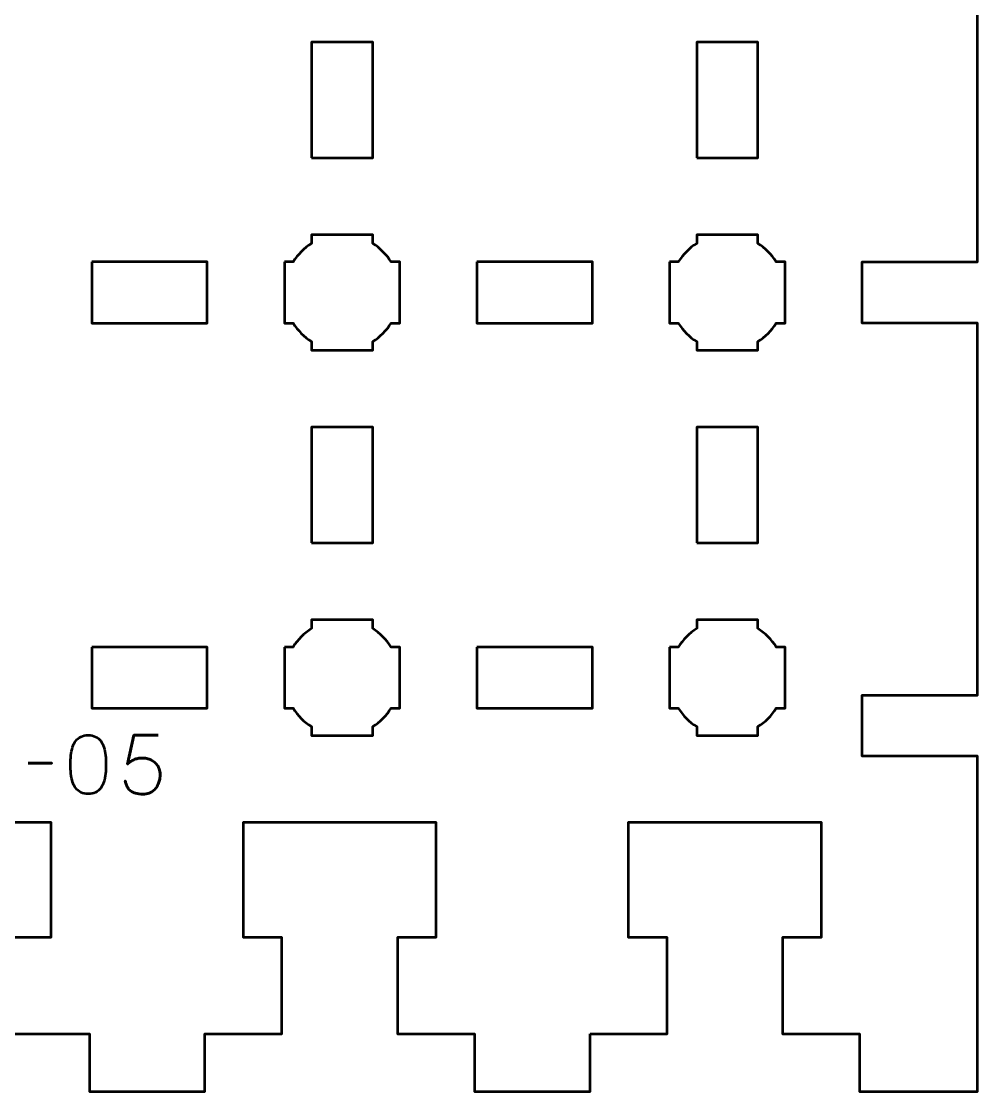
# Model space of a CAD drawing. Header units: centimetres. Extents: x -15.8 to -5.2, y -20.2 to -9.4.
# Drawn here: x -10.17 to -5.2, y -20.25 to -14.69 of the extents above; entities that cross this region are included whole.
import ezdxf

# ---------------------------------------------------------------- set-up
doc = ezdxf.new("R2010")
doc.units = ezdxf.units.CM
doc.header["$MEASUREMENT"] = 0
doc.layers.add('Layer 1', color=7, linetype='Continuous')

msp = doc.modelspace()

# ---------------------------------------------------------------- linework, layer by layer
at = {"layer": 'Layer 1', "lineweight": 53}
for points, knots in [([(-7.21256, -19.95), (-7.21256, -19.95), (-7.21256, -20.25), (-7.21256, -20.25), (-7.21256, -20.25), (-7.21256, -20.25), (-7.81256, -20.25), (-7.81256, -20.25), (-7.81256, -20.25), (-7.81256, -20.25), (-7.81256, -19.95), (-7.81256, -19.95), (-7.81256, -19.95), (-7.81256, -19.95), (-8.21256, -19.95001), (-8.21256, -19.95001), (-8.21256, -19.95001), (-8.21256, -19.95001), (-8.21256, -19.45), (-8.21256, -19.45), (-8.21256, -19.45), (-8.21256, -19.45), (-8.01256, -19.44999), (-8.01256, -19.44999), (-8.01256, -19.44999), (-8.01256, -19.44999), (-8.01256, -18.85), (-8.01256, -18.85), (-8.01256, -18.85), (-8.39589, -18.85), (-8.62923, -18.85), (-9.01256, -18.85), (-9.01256, -18.85), (-9.01256, -18.85), (-9.01256, -19.44999), (-9.01256, -19.44999), (-9.01256, -19.44999), (-9.01256, -19.44999), (-8.81256, -19.45), (-8.81256, -19.45), (-8.81256, -19.45), (-8.81256, -19.45), (-8.81256, -19.95), (-8.81256, -19.95), (-8.81256, -19.95), (-8.81256, -19.95), (-9.21256, -19.95), (-9.21256, -19.95), (-9.21256, -19.95), (-9.21256, -19.95), (-9.21256, -20.25), (-9.21256, -20.25), (-9.21256, -20.25), (-9.21256, -20.25), (-9.81256, -20.25), (-9.81256, -20.25), (-9.81256, -20.25), (-9.81256, -20.25), (-9.81256, -19.95), (-9.81256, -19.95), (-9.81256, -19.95), (-9.81256, -19.95), (-10.21256, -19.95), (-10.21256, -19.95), (-10.21256, -19.95), (-10.21256, -19.95), (-10.21256, -19.45), (-10.21256, -19.45), (-10.21256, -19.45), (-10.21256, -19.45), (-10.01256, -19.44999), (-10.01256, -19.44999), (-10.01256, -19.44999), (-10.01256, -19.44999), (-10.01256, -18.85), (-10.01256, -18.85), (-10.01256, -18.85), (-10.39589, -18.85), (-10.62923, -18.85), (-11.01256, -18.85), (-11.01256, -18.85), (-11.01256, -18.85), (-11.01256, -19.44999), (-11.01256, -19.44999), (-11.01256, -19.44999), (-11.01256, -19.44999), (-10.81256, -19.45), (-10.81256, -19.45), (-10.81256, -19.45), (-10.81256, -19.45), (-10.81256, -19.95001), (-10.81256, -19.95001), (-10.81256, -19.95001), (-10.81256, -19.95001), (-11.21256, -19.95), (-11.21256, -19.95), (-11.21256, -19.95), (-11.21256, -19.95), (-11.21256, -20.25), (-11.21256, -20.25), (-11.21256, -20.25), (-11.21256, -20.25), (-11.81256, -20.25), (-11.81256, -20.25), (-11.81256, -20.25), (-11.81256, -20.25), (-11.81256, -19.95), (-11.81256, -19.95), (-11.81256, -19.95), (-11.81256, -19.95), (-12.21256, -19.95), (-12.21256, -19.95), (-12.21256, -19.95), (-12.21256, -19.95), (-12.21256, -19.45), (-12.21256, -19.45), (-12.21256, -19.45), (-12.21256, -19.45), (-12.01256, -19.44999), (-12.01256, -19.44999), (-12.01256, -19.44999), (-12.01256, -19.44999), (-12.01256, -18.85), (-12.01256, -18.85), (-12.01256, -18.85), (-12.39589, -18.85), (-12.62923, -18.85), (-13.01256, -18.85), (-13.01256, -18.85), (-13.01256, -18.85), (-13.01256, -19.44999), (-13.01256, -19.44999), (-13.01256, -19.44999), (-13.01256, -19.44999), (-12.81256, -19.45), (-12.81256, -19.45), (-12.81256, -19.45), (-12.81256, -19.45), (-12.81256, -19.95001), (-12.81256, -19.95001), (-12.81256, -19.95001), (-12.81256, -19.95001), (-13.21256, -19.95), (-13.21256, -19.95), (-13.21256, -19.95), (-13.21256, -19.95), (-13.21256, -20.25), (-13.21256, -20.25), (-13.21256, -20.25), (-13.21256, -20.25), (-13.81256, -20.25), (-13.81256, -20.25), (-13.81256, -20.25), (-13.81256, -20.25), (-13.81256, -19.95), (-13.81256, -19.95), (-13.81256, -19.95), (-13.81256, -19.95), (-14.21256, -19.95), (-14.21256, -19.95), (-14.21256, -19.95), (-14.21256, -19.95), (-14.21256, -19.45), (-14.21256, -19.45), (-14.21256, -19.45), (-14.21256, -19.45), (-14.01256, -19.44999), (-14.01256, -19.44999), (-14.01256, -19.44999), (-14.01256, -19.44999), (-14.01256, -18.85), (-14.01256, -18.85), (-14.01256, -18.85), (-14.39589, -18.85), (-14.62923, -18.85), (-15.01256, -18.85), (-15.01256, -18.85), (-15.01256, -18.85), (-15.01256, -19.44999), (-15.01256, -19.44999), (-15.01256, -19.44999), (-15.01256, -19.44999), (-14.81256, -19.45), (-14.81256, -19.45), (-14.81256, -19.45), (-14.81256, -19.45), (-14.81256, -19.95001), (-14.81256, -19.95001), (-14.81256, -19.95001), (-14.81256, -19.95001), (-15.21256, -19.95), (-15.21256, -19.95), (-15.21256, -19.95), (-15.21256, -19.95), (-15.21256, -20.25), (-15.21256, -20.25), (-15.21256, -20.25), (-15.21256, -20.25), (-15.78756, -20.25), (-15.78756, -20.25), (-15.78756, -20.25), (-15.78756, -20.25), (-15.7894, -18.50875), (-15.7894, -18.50875), (-15.7894, -18.50875), (-15.7894, -18.50875), (-15.20006, -18.50875), (-15.20006, -18.50875), (-15.20006, -18.50875), (-15.20006, -18.50875), (-15.20006, -18.19125), (-15.20006, -18.19125), (-15.20006, -18.19125), (-15.20006, -18.19125), (-15.78974, -18.19125), (-15.78974, -18.19125), (-15.78974, -18.19125), (-15.78974, -18.19125), (-15.79178, -16.25875), (-15.79178, -16.25875), (-15.79178, -16.25875), (-15.79178, -16.25875), (-15.20006, -16.25875), (-15.20006, -16.25875), (-15.20006, -16.25875), (-15.20006, -16.25875), (-15.20006, -15.94125), (-15.20006, -15.94125), (-15.20006, -15.94125), (-15.20006, -15.94125), (-15.79212, -15.94125), (-15.79212, -15.94125), (-15.79212, -15.94125), (-15.79212, -15.94125), (-15.7939, -14.25875), (-15.7939, -14.25875), (-15.7939, -14.25875), (-15.7939, -14.25875), (-15.20006, -14.25875), (-15.20006, -14.25875), (-15.20006, -14.25875), (-15.20006, -14.25875), (-15.20006, -13.94125), (-15.20006, -13.94125), (-15.20006, -13.94125), (-15.20006, -13.94125), (-15.79423, -13.94125), (-15.79423, -13.94125), (-15.79423, -13.94125), (-15.79423, -13.94125), (-15.79601, -12.25875), (-15.79601, -12.25875), (-15.79601, -12.25875), (-15.79601, -12.25875), (-15.20006, -12.25875), (-15.20006, -12.25875), (-15.20006, -12.25875), (-15.20006, -12.25875), (-15.20006, -11.94125), (-15.20006, -11.94125), (-15.20006, -11.94125), (-15.20006, -11.94125), (-15.79635, -11.94125), (-15.79635, -11.94125), (-15.79635, -11.94125), (-15.79635, -11.94125), (-15.79813, -10.25875), (-15.79813, -10.25875), (-15.79813, -10.25875), (-15.79813, -10.25875), (-15.20006, -10.25875), (-15.20006, -10.25875), (-15.20006, -10.25875), (-15.20006, -10.25875), (-15.20006, -9.94125), (-15.20006, -9.94125), (-15.20006, -9.94125), (-15.20006, -9.94125), (-15.79995, -9.94125), (-15.79995, -9.94125), (-15.79995, -9.94125), (-15.79528, -9.6692), (-15.57322, -9.45), (-15.30006, -9.45), (-15.30006, -9.45), (-15.30006, -9.45), (-5.70006, -9.45), (-5.70006, -9.45), (-5.70006, -9.45), (-5.4269, -9.45), (-5.20484, -9.6692), (-5.20017, -9.94125), (-5.20017, -9.94125), (-5.20017, -9.94125), (-5.80006, -9.94125), (-5.80006, -9.94125), (-5.80006, -9.94125), (-5.80006, -9.94125), (-5.80006, -10.25875), (-5.80006, -10.25875), (-5.80006, -10.25875), (-5.80006, -10.25875), (-5.20006, -10.25875), (-5.20006, -10.25875), (-5.20006, -10.25875), (-5.20006, -10.25875), (-5.20006, -11.94125), (-5.20006, -11.94125), (-5.20006, -11.94125), (-5.20006, -11.94125), (-5.80006, -11.94125), (-5.80006, -11.94125), (-5.80006, -11.94125), (-5.80006, -11.94125), (-5.80006, -12.25875), (-5.80006, -12.25875), (-5.80006, -12.25875), (-5.80006, -12.25875), (-5.20006, -12.25875), (-5.20006, -12.25875), (-5.20006, -12.25875), (-5.20006, -12.25875), (-5.20006, -13.94125), (-5.20006, -13.94125), (-5.20006, -13.94125), (-5.20006, -13.94125), (-5.80006, -13.94125), (-5.80006, -13.94125), (-5.80006, -13.94125), (-5.80006, -13.94125), (-5.80006, -14.25875), (-5.80006, -14.25875), (-5.80006, -14.25875), (-5.80006, -14.25875), (-5.20006, -14.25875), (-5.20006, -14.25875), (-5.20006, -14.25875), (-5.20006, -14.25875), (-5.20006, -15.94125), (-5.20006, -15.94125), (-5.20006, -15.94125), (-5.20006, -15.94125), (-5.80006, -15.94125), (-5.80006, -15.94125), (-5.80006, -15.94125), (-5.80006, -15.94125), (-5.80006, -16.25875), (-5.80006, -16.25875), (-5.80006, -16.25875), (-5.80006, -16.25875), (-5.20006, -16.25875), (-5.20006, -16.25875), (-5.20006, -16.25875), (-5.20006, -16.25875), (-5.20006, -18.19125), (-5.20006, -18.19125), (-5.20006, -18.19125), (-5.20006, -18.19125), (-5.80006, -18.19125), (-5.80006, -18.19125), (-5.80006, -18.19125), (-5.80006, -18.19125), (-5.80006, -18.50875), (-5.80006, -18.50875), (-5.80006, -18.50875), (-5.80006, -18.50875), (-5.20006, -18.50875), (-5.20006, -18.50875), (-5.20006, -18.50875), (-5.20006, -18.50875), (-5.20006, -19.95001), (-5.20006, -19.95001), (-5.20006, -19.95001), (-5.20006, -19.95001), (-5.20006, -19.95), (-5.20006, -19.95), (-5.20006, -19.95), (-5.20006, -19.95), (-5.20006, -20.25), (-5.20006, -20.25), (-5.20006, -20.25), (-5.20006, -20.25), (-5.81256, -20.25), (-5.81256, -20.25), (-5.81256, -20.25), (-5.81256, -20.25), (-5.81256, -19.95), (-5.81256, -19.95), (-5.81256, -19.95), (-5.81256, -19.95), (-6.21256, -19.95001), (-6.21256, -19.95001), (-6.21256, -19.95001), (-6.21256, -19.95001), (-6.21256, -19.45), (-6.21256, -19.45), (-6.21256, -19.45), (-6.21256, -19.45), (-6.01256, -19.44999), (-6.01256, -19.44999), (-6.01256, -19.44999), (-6.01256, -19.44999), (-6.01256, -18.85), (-6.01256, -18.85), (-6.01256, -18.85), (-6.39589, -18.85), (-6.62923, -18.85), (-7.01256, -18.85), (-7.01256, -18.85), (-7.01256, -18.85), (-7.01256, -19.44999), (-7.01256, -19.44999), (-7.01256, -19.44999), (-7.01256, -19.44999), (-6.81256, -19.45), (-6.81256, -19.45), (-6.81256, -19.45), (-6.81256, -19.45), (-6.81256, -19.95), (-6.81256, -19.95), (-6.81256, -19.95), (-6.81256, -19.95), (-7.21256, -19.95), (-7.21256, -19.95)], [0, 0, 0, 0, 0.009434, 0.009434, 0.009434, 0.009434, 0.0188679, 0.0188679, 0.0188679, 0.0188679, 0.0283019, 0.0283019, 0.0283019, 0.0283019, 0.0377358, 0.0377358, 0.0377358, 0.0377358, 0.0471698, 0.0471698, 0.0471698, 0.0471698, 0.0566038, 0.0566038, 0.0566038, 0.0566038, 0.0660377, 0.0660377, 0.0660377, 0.0660377, 0.0754717, 0.0754717, 0.0754717, 0.0754717, 0.0849057, 0.0849057, 0.0849057, 0.0849057, 0.0943396, 0.0943396, 0.0943396, 0.0943396, 0.1037736, 0.1037736, 0.1037736, 0.1037736, 0.1132075, 0.1132075, 0.1132075, 0.1132075, 0.1226415, 0.1226415, 0.1226415, 0.1226415, 0.1320755, 0.1320755, 0.1320755, 0.1320755, 0.1415094, 0.1415094, 0.1415094, 0.1415094, 0.1509434, 0.1509434, 0.1509434, 0.1509434, 0.1603774, 0.1603774, 0.1603774, 0.1603774, 0.1698113, 0.1698113, 0.1698113, 0.1698113, 0.1792453, 0.1792453, 0.1792453, 0.1792453, 0.1886792, 0.1886792, 0.1886792, 0.1886792, 0.1981132, 0.1981132, 0.1981132, 0.1981132, 0.2075472, 0.2075472, 0.2075472, 0.2075472, 0.2169811, 0.2169811, 0.2169811, 0.2169811, 0.2264151, 0.2264151, 0.2264151, 0.2264151, 0.2358491, 0.2358491, 0.2358491, 0.2358491, 0.245283, 0.245283, 0.245283, 0.245283, 0.254717, 0.254717, 0.254717, 0.254717, 0.2641509, 0.2641509, 0.2641509, 0.2641509, 0.2735849, 0.2735849, 0.2735849, 0.2735849, 0.2830189, 0.2830189, 0.2830189, 0.2830189, 0.2924528, 0.2924528, 0.2924528, 0.2924528, 0.3018868, 0.3018868, 0.3018868, 0.3018868, 0.3113208, 0.3113208, 0.3113208, 0.3113208, 0.3207547, 0.3207547, 0.3207547, 0.3207547, 0.3301887, 0.3301887, 0.3301887, 0.3301887, 0.3396226, 0.3396226, 0.3396226, 0.3396226, 0.3490566, 0.3490566, 0.3490566, 0.3490566, 0.3584906, 0.3584906, 0.3584906, 0.3584906, 0.3679245, 0.3679245, 0.3679245, 0.3679245, 0.3773585, 0.3773585, 0.3773585, 0.3773585, 0.3867925, 0.3867925, 0.3867925, 0.3867925, 0.3962264, 0.3962264, 0.3962264, 0.3962264, 0.4056604, 0.4056604, 0.4056604, 0.4056604, 0.4150943, 0.4150943, 0.4150943, 0.4150943, 0.4245283, 0.4245283, 0.4245283, 0.4245283, 0.4339623, 0.4339623, 0.4339623, 0.4339623, 0.4433962, 0.4433962, 0.4433962, 0.4433962, 0.4528302, 0.4528302, 0.4528302, 0.4528302, 0.4622642, 0.4622642, 0.4622642, 0.4622642, 0.4716981, 0.4716981, 0.4716981, 0.4716981, 0.4811321, 0.4811321, 0.4811321, 0.4811321, 0.490566, 0.490566, 0.490566, 0.490566, 0.5, 0.5, 0.5, 0.5, 0.509434, 0.509434, 0.509434, 0.509434, 0.5188679, 0.5188679, 0.5188679, 0.5188679, 0.5283019, 0.5283019, 0.5283019, 0.5283019, 0.5377358, 0.5377358, 0.5377358, 0.5377358, 0.5471698, 0.5471698, 0.5471698, 0.5471698, 0.5566038, 0.5566038, 0.5566038, 0.5566038, 0.5660377, 0.5660377, 0.5660377, 0.5660377, 0.5754717, 0.5754717, 0.5754717, 0.5754717, 0.5849057, 0.5849057, 0.5849057, 0.5849057, 0.5943396, 0.5943396, 0.5943396, 0.5943396, 0.6037736, 0.6037736, 0.6037736, 0.6037736, 0.6132075, 0.6132075, 0.6132075, 0.6132075, 0.6226415, 0.6226415, 0.6226415, 0.6226415, 0.6320755, 0.6320755, 0.6320755, 0.6320755, 0.6415094, 0.6415094, 0.6415094, 0.6415094, 0.6509434, 0.6509434, 0.6509434, 0.6509434, 0.6603774, 0.6603774, 0.6603774, 0.6603774, 0.6698113, 0.6698113, 0.6698113, 0.6698113, 0.6792453, 0.6792453, 0.6792453, 0.6792453, 0.6886792, 0.6886792, 0.6886792, 0.6886792, 0.6981132, 0.6981132, 0.6981132, 0.6981132, 0.7075472, 0.7075472, 0.7075472, 0.7075472, 0.7169811, 0.7169811, 0.7169811, 0.7169811, 0.7264151, 0.7264151, 0.7264151, 0.7264151, 0.7358491, 0.7358491, 0.7358491, 0.7358491, 0.745283, 0.745283, 0.745283, 0.745283, 0.754717, 0.754717, 0.754717, 0.754717, 0.7641509, 0.7641509, 0.7641509, 0.7641509, 0.7735849, 0.7735849, 0.7735849, 0.7735849, 0.7830189, 0.7830189, 0.7830189, 0.7830189, 0.7924528, 0.7924528, 0.7924528, 0.7924528, 0.8018868, 0.8018868, 0.8018868, 0.8018868, 0.8113208, 0.8113208, 0.8113208, 0.8113208, 0.8207547, 0.8207547, 0.8207547, 0.8207547, 0.8301887, 0.8301887, 0.8301887, 0.8301887, 0.8396226, 0.8396226, 0.8396226, 0.8396226, 0.8490566, 0.8490566, 0.8490566, 0.8490566, 0.8584906, 0.8584906, 0.8584906, 0.8584906, 0.8679245, 0.8679245, 0.8679245, 0.8679245, 0.8773585, 0.8773585, 0.8773585, 0.8773585, 0.8867925, 0.8867925, 0.8867925, 0.8867925, 0.8962264, 0.8962264, 0.8962264, 0.8962264, 0.9056604, 0.9056604, 0.9056604, 0.9056604, 0.9150943, 0.9150943, 0.9150943, 0.9150943, 0.9245283, 0.9245283, 0.9245283, 0.9245283, 0.9339623, 0.9339623, 0.9339623, 0.9339623, 0.9433962, 0.9433962, 0.9433962, 0.9433962, 0.9528302, 0.9528302, 0.9528302, 0.9528302, 0.9622642, 0.9622642, 0.9622642, 0.9622642, 0.9716981, 0.9716981, 0.9716981, 0.9716981, 0.9811321, 0.9811321, 0.9811321, 0.9811321, 0.990566, 0.990566, 0.990566, 0.990566, 1, 1, 1, 1]), ([(-8.65881, -15.4), (-8.65881, -15.4), (-8.65881, -14.8), (-8.65881, -14.8), (-8.65881, -14.8), (-8.65881, -14.8), (-8.34131, -14.8), (-8.34131, -14.8), (-8.34131, -14.8), (-8.34131, -14.8), (-8.34131, -15.4), (-8.34131, -15.4), (-8.34131, -15.4), (-8.34131, -15.4), (-8.65881, -15.4), (-8.65881, -15.4)], [0, 0, 0, 0, 0.25, 0.25, 0.25, 0.25, 0.5, 0.5, 0.5, 0.5, 0.75, 0.75, 0.75, 0.75, 1, 1, 1, 1]), ([(-6.65881, -15.4), (-6.65881, -15.4), (-6.65881, -14.8), (-6.65881, -14.8), (-6.65881, -14.8), (-6.65881, -14.8), (-6.34131, -14.8), (-6.34131, -14.8), (-6.34131, -14.8), (-6.34131, -14.8), (-6.34131, -15.4), (-6.34131, -15.4), (-6.34131, -15.4), (-6.34131, -15.4), (-6.65881, -15.4), (-6.65881, -15.4)], [0, 0, 0, 0, 0.25, 0.25, 0.25, 0.25, 0.5, 0.5, 0.5, 0.5, 0.75, 0.75, 0.75, 0.75, 1, 1, 1, 1]), ([(-8.80006, -15.94125), (-8.80006, -15.94125), (-8.75462, -15.94125), (-8.75462, -15.94125), (-8.75462, -15.94125), (-8.73039, -15.90249), (-8.69756, -15.86967), (-8.65881, -15.84544), (-8.65881, -15.84544), (-8.65881, -15.84544), (-8.65881, -15.8), (-8.65881, -15.8), (-8.65881, -15.8), (-8.65881, -15.8), (-8.50006, -15.8), (-8.50006, -15.8), (-8.50006, -15.8), (-8.50006, -15.8), (-8.34131, -15.8), (-8.34131, -15.8), (-8.34131, -15.8), (-8.34131, -15.8), (-8.34131, -15.84544), (-8.34131, -15.84544), (-8.34131, -15.84544), (-8.30256, -15.86967), (-8.26973, -15.90249), (-8.2455, -15.94125), (-8.2455, -15.94125), (-8.2455, -15.94125), (-8.20006, -15.94125), (-8.20006, -15.94125), (-8.20006, -15.94125), (-8.20006, -15.94125), (-8.20006, -16.1), (-8.20006, -16.1), (-8.20006, -16.1), (-8.20006, -16.1), (-8.20006, -16.25875), (-8.20006, -16.25875), (-8.20006, -16.25875), (-8.20006, -16.25875), (-8.2455, -16.25875), (-8.2455, -16.25875), (-8.2455, -16.25875), (-8.26973, -16.29751), (-8.30256, -16.33033), (-8.34131, -16.35456), (-8.34131, -16.35456), (-8.34131, -16.35456), (-8.34131, -16.4), (-8.34131, -16.4), (-8.34131, -16.4), (-8.34131, -16.4), (-8.50006, -16.4), (-8.50006, -16.4), (-8.50006, -16.4), (-8.50006, -16.4), (-8.65881, -16.4), (-8.65881, -16.4), (-8.65881, -16.4), (-8.65881, -16.4), (-8.65881, -16.35456), (-8.65881, -16.35456), (-8.65881, -16.35456), (-8.69756, -16.33033), (-8.73039, -16.29751), (-8.75462, -16.25875), (-8.75462, -16.25875), (-8.75462, -16.25875), (-8.80006, -16.25875), (-8.80006, -16.25875), (-8.80006, -16.25875), (-8.80006, -16.25875), (-8.80006, -16.1), (-8.80006, -16.1), (-8.80006, -16.1), (-8.80006, -16.1), (-8.80006, -15.94125), (-8.80006, -15.94125)], [0, 0, 0, 0, 0.05, 0.05, 0.05, 0.05, 0.1, 0.1, 0.1, 0.1, 0.15, 0.15, 0.15, 0.15, 0.2, 0.2, 0.2, 0.2, 0.25, 0.25, 0.25, 0.25, 0.3, 0.3, 0.3, 0.3, 0.35, 0.35, 0.35, 0.35, 0.4, 0.4, 0.4, 0.4, 0.45, 0.45, 0.45, 0.45, 0.5, 0.5, 0.5, 0.5, 0.55, 0.55, 0.55, 0.55, 0.6, 0.6, 0.6, 0.6, 0.65, 0.65, 0.65, 0.65, 0.7, 0.7, 0.7, 0.7, 0.75, 0.75, 0.75, 0.75, 0.8, 0.8, 0.8, 0.8, 0.85, 0.85, 0.85, 0.85, 0.9, 0.9, 0.9, 0.9, 0.95, 0.95, 0.95, 0.95, 1, 1, 1, 1]), ([(-6.80006, -15.94125), (-6.80006, -15.94125), (-6.75462, -15.94125), (-6.75462, -15.94125), (-6.75462, -15.94125), (-6.73039, -15.90249), (-6.69756, -15.86967), (-6.65881, -15.84544), (-6.65881, -15.84544), (-6.65881, -15.84544), (-6.65881, -15.8), (-6.65881, -15.8), (-6.65881, -15.8), (-6.65881, -15.8), (-6.50006, -15.8), (-6.50006, -15.8), (-6.50006, -15.8), (-6.50006, -15.8), (-6.34131, -15.8), (-6.34131, -15.8), (-6.34131, -15.8), (-6.34131, -15.8), (-6.34131, -15.84544), (-6.34131, -15.84544), (-6.34131, -15.84544), (-6.30256, -15.86967), (-6.26973, -15.90249), (-6.2455, -15.94125), (-6.2455, -15.94125), (-6.2455, -15.94125), (-6.20006, -15.94125), (-6.20006, -15.94125), (-6.20006, -15.94125), (-6.20006, -15.94125), (-6.20006, -16.1), (-6.20006, -16.1), (-6.20006, -16.1), (-6.20006, -16.1), (-6.20006, -16.25875), (-6.20006, -16.25875), (-6.20006, -16.25875), (-6.20006, -16.25875), (-6.2455, -16.25875), (-6.2455, -16.25875), (-6.2455, -16.25875), (-6.26973, -16.29751), (-6.30256, -16.33033), (-6.34131, -16.35456), (-6.34131, -16.35456), (-6.34131, -16.35456), (-6.34131, -16.4), (-6.34131, -16.4), (-6.34131, -16.4), (-6.34131, -16.4), (-6.50006, -16.4), (-6.50006, -16.4), (-6.50006, -16.4), (-6.50006, -16.4), (-6.65881, -16.4), (-6.65881, -16.4), (-6.65881, -16.4), (-6.65881, -16.4), (-6.65881, -16.35456), (-6.65881, -16.35456), (-6.65881, -16.35456), (-6.69756, -16.33033), (-6.73039, -16.29751), (-6.75462, -16.25875), (-6.75462, -16.25875), (-6.75462, -16.25875), (-6.80006, -16.25875), (-6.80006, -16.25875), (-6.80006, -16.25875), (-6.80006, -16.25875), (-6.80006, -16.1), (-6.80006, -16.1), (-6.80006, -16.1), (-6.80006, -16.1), (-6.80006, -15.94125), (-6.80006, -15.94125)], [0, 0, 0, 0, 0.05, 0.05, 0.05, 0.05, 0.1, 0.1, 0.1, 0.1, 0.15, 0.15, 0.15, 0.15, 0.2, 0.2, 0.2, 0.2, 0.25, 0.25, 0.25, 0.25, 0.3, 0.3, 0.3, 0.3, 0.35, 0.35, 0.35, 0.35, 0.4, 0.4, 0.4, 0.4, 0.45, 0.45, 0.45, 0.45, 0.5, 0.5, 0.5, 0.5, 0.55, 0.55, 0.55, 0.55, 0.6, 0.6, 0.6, 0.6, 0.65, 0.65, 0.65, 0.65, 0.7, 0.7, 0.7, 0.7, 0.75, 0.75, 0.75, 0.75, 0.8, 0.8, 0.8, 0.8, 0.85, 0.85, 0.85, 0.85, 0.9, 0.9, 0.9, 0.9, 0.95, 0.95, 0.95, 0.95, 1, 1, 1, 1]), ([(-9.80006, -15.94125), (-9.80006, -15.94125), (-9.20006, -15.94125), (-9.20006, -15.94125), (-9.20006, -15.94125), (-9.20006, -15.94125), (-9.20006, -16.25875), (-9.20006, -16.25875), (-9.20006, -16.25875), (-9.20006, -16.25875), (-9.80006, -16.25875), (-9.80006, -16.25875), (-9.80006, -16.25875), (-9.80006, -16.25875), (-9.80006, -15.94125), (-9.80006, -15.94125)], [0, 0, 0, 0, 0.25, 0.25, 0.25, 0.25, 0.5, 0.5, 0.5, 0.5, 0.75, 0.75, 0.75, 0.75, 1, 1, 1, 1]), ([(-7.80006, -15.94125), (-7.80006, -15.94125), (-7.20006, -15.94125), (-7.20006, -15.94125), (-7.20006, -15.94125), (-7.20006, -15.94125), (-7.20006, -16.25875), (-7.20006, -16.25875), (-7.20006, -16.25875), (-7.20006, -16.25875), (-7.80006, -16.25875), (-7.80006, -16.25875), (-7.80006, -16.25875), (-7.80006, -16.25875), (-7.80006, -15.94125), (-7.80006, -15.94125)], [0, 0, 0, 0, 0.25, 0.25, 0.25, 0.25, 0.5, 0.5, 0.5, 0.5, 0.75, 0.75, 0.75, 0.75, 1, 1, 1, 1]), ([(-8.65881, -17.4), (-8.65881, -17.4), (-8.65881, -16.8), (-8.65881, -16.8), (-8.65881, -16.8), (-8.65881, -16.8), (-8.34131, -16.8), (-8.34131, -16.8), (-8.34131, -16.8), (-8.34131, -16.8), (-8.34131, -17.4), (-8.34131, -17.4), (-8.34131, -17.4), (-8.34131, -17.4), (-8.65881, -17.4), (-8.65881, -17.4)], [0, 0, 0, 0, 0.25, 0.25, 0.25, 0.25, 0.5, 0.5, 0.5, 0.5, 0.75, 0.75, 0.75, 0.75, 1, 1, 1, 1]), ([(-6.65881, -17.4), (-6.65881, -17.4), (-6.65881, -16.8), (-6.65881, -16.8), (-6.65881, -16.8), (-6.65881, -16.8), (-6.34131, -16.8), (-6.34131, -16.8), (-6.34131, -16.8), (-6.34131, -16.8), (-6.34131, -17.4), (-6.34131, -17.4), (-6.34131, -17.4), (-6.34131, -17.4), (-6.65881, -17.4), (-6.65881, -17.4)], [0, 0, 0, 0, 0.25, 0.25, 0.25, 0.25, 0.5, 0.5, 0.5, 0.5, 0.75, 0.75, 0.75, 0.75, 1, 1, 1, 1]), ([(-8.80006, -17.94125), (-8.80006, -17.94125), (-8.75462, -17.94125), (-8.75462, -17.94125), (-8.75462, -17.94125), (-8.73039, -17.90249), (-8.69756, -17.86967), (-8.65881, -17.84544), (-8.65881, -17.84544), (-8.65881, -17.84544), (-8.65881, -17.8), (-8.65881, -17.8), (-8.65881, -17.8), (-8.65881, -17.8), (-8.50006, -17.8), (-8.50006, -17.8), (-8.50006, -17.8), (-8.50006, -17.8), (-8.34131, -17.8), (-8.34131, -17.8), (-8.34131, -17.8), (-8.34131, -17.8), (-8.34131, -17.84544), (-8.34131, -17.84544), (-8.34131, -17.84544), (-8.30256, -17.86967), (-8.26973, -17.90249), (-8.2455, -17.94125), (-8.2455, -17.94125), (-8.2455, -17.94125), (-8.20006, -17.94125), (-8.20006, -17.94125), (-8.20006, -17.94125), (-8.20006, -17.94125), (-8.20006, -18.1), (-8.20006, -18.1), (-8.20006, -18.1), (-8.20006, -18.1), (-8.20006, -18.25875), (-8.20006, -18.25875), (-8.20006, -18.25875), (-8.20006, -18.25875), (-8.2455, -18.25875), (-8.2455, -18.25875), (-8.2455, -18.25875), (-8.26973, -18.29751), (-8.30256, -18.33033), (-8.34131, -18.35456), (-8.34131, -18.35456), (-8.34131, -18.35456), (-8.34131, -18.4), (-8.34131, -18.4), (-8.34131, -18.4), (-8.34131, -18.4), (-8.50006, -18.4), (-8.50006, -18.4), (-8.50006, -18.4), (-8.50006, -18.4), (-8.65881, -18.4), (-8.65881, -18.4), (-8.65881, -18.4), (-8.65881, -18.4), (-8.65881, -18.35456), (-8.65881, -18.35456), (-8.65881, -18.35456), (-8.69756, -18.33033), (-8.73039, -18.29751), (-8.75462, -18.25875), (-8.75462, -18.25875), (-8.75462, -18.25875), (-8.80006, -18.25875), (-8.80006, -18.25875), (-8.80006, -18.25875), (-8.80006, -18.25875), (-8.80006, -18.1), (-8.80006, -18.1), (-8.80006, -18.1), (-8.80006, -18.1), (-8.80006, -17.94125), (-8.80006, -17.94125)], [0, 0, 0, 0, 0.05, 0.05, 0.05, 0.05, 0.1, 0.1, 0.1, 0.1, 0.15, 0.15, 0.15, 0.15, 0.2, 0.2, 0.2, 0.2, 0.25, 0.25, 0.25, 0.25, 0.3, 0.3, 0.3, 0.3, 0.35, 0.35, 0.35, 0.35, 0.4, 0.4, 0.4, 0.4, 0.45, 0.45, 0.45, 0.45, 0.5, 0.5, 0.5, 0.5, 0.55, 0.55, 0.55, 0.55, 0.6, 0.6, 0.6, 0.6, 0.65, 0.65, 0.65, 0.65, 0.7, 0.7, 0.7, 0.7, 0.75, 0.75, 0.75, 0.75, 0.8, 0.8, 0.8, 0.8, 0.85, 0.85, 0.85, 0.85, 0.9, 0.9, 0.9, 0.9, 0.95, 0.95, 0.95, 0.95, 1, 1, 1, 1]), ([(-6.80006, -17.94125), (-6.80006, -17.94125), (-6.75462, -17.94125), (-6.75462, -17.94125), (-6.75462, -17.94125), (-6.73039, -17.90249), (-6.69756, -17.86967), (-6.65881, -17.84544), (-6.65881, -17.84544), (-6.65881, -17.84544), (-6.65881, -17.8), (-6.65881, -17.8), (-6.65881, -17.8), (-6.65881, -17.8), (-6.50006, -17.8), (-6.50006, -17.8), (-6.50006, -17.8), (-6.50006, -17.8), (-6.34131, -17.8), (-6.34131, -17.8), (-6.34131, -17.8), (-6.34131, -17.8), (-6.34131, -17.84544), (-6.34131, -17.84544), (-6.34131, -17.84544), (-6.30256, -17.86967), (-6.26973, -17.90249), (-6.2455, -17.94125), (-6.2455, -17.94125), (-6.2455, -17.94125), (-6.20006, -17.94125), (-6.20006, -17.94125), (-6.20006, -17.94125), (-6.20006, -17.94125), (-6.20006, -18.1), (-6.20006, -18.1), (-6.20006, -18.1), (-6.20006, -18.1), (-6.20006, -18.25875), (-6.20006, -18.25875), (-6.20006, -18.25875), (-6.20006, -18.25875), (-6.2455, -18.25875), (-6.2455, -18.25875), (-6.2455, -18.25875), (-6.26973, -18.29751), (-6.30256, -18.33033), (-6.34131, -18.35456), (-6.34131, -18.35456), (-6.34131, -18.35456), (-6.34131, -18.4), (-6.34131, -18.4), (-6.34131, -18.4), (-6.34131, -18.4), (-6.50006, -18.4), (-6.50006, -18.4), (-6.50006, -18.4), (-6.50006, -18.4), (-6.65881, -18.4), (-6.65881, -18.4), (-6.65881, -18.4), (-6.65881, -18.4), (-6.65881, -18.35456), (-6.65881, -18.35456), (-6.65881, -18.35456), (-6.69756, -18.33033), (-6.73039, -18.29751), (-6.75462, -18.25875), (-6.75462, -18.25875), (-6.75462, -18.25875), (-6.80006, -18.25875), (-6.80006, -18.25875), (-6.80006, -18.25875), (-6.80006, -18.25875), (-6.80006, -18.1), (-6.80006, -18.1), (-6.80006, -18.1), (-6.80006, -18.1), (-6.80006, -17.94125), (-6.80006, -17.94125)], [0, 0, 0, 0, 0.05, 0.05, 0.05, 0.05, 0.1, 0.1, 0.1, 0.1, 0.15, 0.15, 0.15, 0.15, 0.2, 0.2, 0.2, 0.2, 0.25, 0.25, 0.25, 0.25, 0.3, 0.3, 0.3, 0.3, 0.35, 0.35, 0.35, 0.35, 0.4, 0.4, 0.4, 0.4, 0.45, 0.45, 0.45, 0.45, 0.5, 0.5, 0.5, 0.5, 0.55, 0.55, 0.55, 0.55, 0.6, 0.6, 0.6, 0.6, 0.65, 0.65, 0.65, 0.65, 0.7, 0.7, 0.7, 0.7, 0.75, 0.75, 0.75, 0.75, 0.8, 0.8, 0.8, 0.8, 0.85, 0.85, 0.85, 0.85, 0.9, 0.9, 0.9, 0.9, 0.95, 0.95, 0.95, 0.95, 1, 1, 1, 1]), ([(-9.80006, -17.94125), (-9.80006, -17.94125), (-9.20006, -17.94125), (-9.20006, -17.94125), (-9.20006, -17.94125), (-9.20006, -17.94125), (-9.20006, -18.25875), (-9.20006, -18.25875), (-9.20006, -18.25875), (-9.20006, -18.25875), (-9.80006, -18.25875), (-9.80006, -18.25875), (-9.80006, -18.25875), (-9.80006, -18.25875), (-9.80006, -17.94125), (-9.80006, -17.94125)], [0, 0, 0, 0, 0.25, 0.25, 0.25, 0.25, 0.5, 0.5, 0.5, 0.5, 0.75, 0.75, 0.75, 0.75, 1, 1, 1, 1]), ([(-7.80006, -17.94125), (-7.80006, -17.94125), (-7.20006, -17.94125), (-7.20006, -17.94125), (-7.20006, -17.94125), (-7.20006, -17.94125), (-7.20006, -18.25875), (-7.20006, -18.25875), (-7.20006, -18.25875), (-7.20006, -18.25875), (-7.80006, -18.25875), (-7.80006, -18.25875), (-7.80006, -18.25875), (-7.80006, -18.25875), (-7.80006, -17.94125), (-7.80006, -17.94125)], [0, 0, 0, 0, 0.25, 0.25, 0.25, 0.25, 0.5, 0.5, 0.5, 0.5, 0.75, 0.75, 0.75, 0.75, 1, 1, 1, 1])]:
    msp.add_open_spline(points, degree=3, knots=knots, dxfattribs=at)
at = {"layer": 'Layer 1', "color": 5, "lineweight": 53}
for points, knots in [([(-9.8185, -18.70388), (-9.80369, -18.70381), (-9.79092, -18.7012), (-9.78026, -18.69612), (-9.78026, -18.69612), (-9.76968, -18.69104), (-9.76086, -18.68377), (-9.75381, -18.67453), (-9.75381, -18.67453), (-9.74682, -18.66522), (-9.74132, -18.65421), (-9.73723, -18.64151), (-9.73723, -18.64151), (-9.7332, -18.62881), (-9.73031, -18.61491), (-9.72869, -18.59967), (-9.72869, -18.59967), (-9.72699, -18.58443), (-9.72615, -18.56841), (-9.72622, -18.55148), (-9.72622, -18.55148), (-9.72615, -18.53462), (-9.72699, -18.5186), (-9.72869, -18.50343), (-9.72869, -18.50343), (-9.73031, -18.48826), (-9.7332, -18.47429), (-9.73723, -18.46159), (-9.73723, -18.46159), (-9.74132, -18.44896), (-9.74682, -18.43796), (-9.75381, -18.42857), (-9.75381, -18.42857), (-9.76086, -18.41926), (-9.76968, -18.41199), (-9.78026, -18.40691), (-9.78026, -18.40691), (-9.79092, -18.40176), (-9.80369, -18.39915), (-9.8185, -18.39908), (-9.8185, -18.39908), (-9.83332, -18.39915), (-9.84609, -18.40176), (-9.85675, -18.40691), (-9.85675, -18.40691), (-9.86733, -18.41199), (-9.87615, -18.41926), (-9.8832, -18.42857), (-9.8832, -18.42857), (-9.89019, -18.43796), (-9.89569, -18.44896), (-9.89978, -18.46159), (-9.89978, -18.46159), (-9.90381, -18.47429), (-9.9067, -18.48826), (-9.90832, -18.50343), (-9.90832, -18.50343), (-9.91001, -18.5186), (-9.91086, -18.53462), (-9.91079, -18.55148), (-9.91079, -18.55148), (-9.91086, -18.56841), (-9.91001, -18.58443), (-9.90832, -18.59967), (-9.90832, -18.59967), (-9.9067, -18.61491), (-9.90381, -18.62881), (-9.89978, -18.64151), (-9.89978, -18.64151), (-9.89569, -18.65421), (-9.89019, -18.66522), (-9.8832, -18.67453), (-9.8832, -18.67453), (-9.87615, -18.68377), (-9.86733, -18.69104), (-9.85675, -18.69612), (-9.85675, -18.69612), (-9.84609, -18.7012), (-9.83332, -18.70381), (-9.8185, -18.70388)], [0, 0, 0, 0, 0.05, 0.05, 0.05, 0.05, 0.1, 0.1, 0.1, 0.1, 0.15, 0.15, 0.15, 0.15, 0.2, 0.2, 0.2, 0.2, 0.25, 0.25, 0.25, 0.25, 0.3, 0.3, 0.3, 0.3, 0.35, 0.35, 0.35, 0.35, 0.4, 0.4, 0.4, 0.4, 0.45, 0.45, 0.45, 0.45, 0.5, 0.5, 0.5, 0.5, 0.55, 0.55, 0.55, 0.55, 0.6, 0.6, 0.6, 0.6, 0.65, 0.65, 0.65, 0.65, 0.7, 0.7, 0.7, 0.7, 0.75, 0.75, 0.75, 0.75, 0.8, 0.8, 0.8, 0.8, 0.85, 0.85, 0.85, 0.85, 0.9, 0.9, 0.9, 0.9, 0.95, 0.95, 0.95, 0.95, 1, 1, 1, 1]), ([(-9.8185, -18.70388), (-9.80369, -18.70381), (-9.79092, -18.7012), (-9.78026, -18.69612), (-9.78026, -18.69612), (-9.76968, -18.69104), (-9.76086, -18.68377), (-9.75381, -18.67453), (-9.75381, -18.67453), (-9.74682, -18.66522), (-9.74132, -18.65421), (-9.73723, -18.64151), (-9.73723, -18.64151), (-9.7332, -18.62881), (-9.73031, -18.61491), (-9.72869, -18.59967), (-9.72869, -18.59967), (-9.72699, -18.58443), (-9.72615, -18.56841), (-9.72622, -18.55148), (-9.72622, -18.55148), (-9.72615, -18.53462), (-9.72699, -18.5186), (-9.72869, -18.50343), (-9.72869, -18.50343), (-9.73031, -18.48826), (-9.7332, -18.47429), (-9.73723, -18.46159), (-9.73723, -18.46159), (-9.74132, -18.44896), (-9.74682, -18.43796), (-9.75381, -18.42857), (-9.75381, -18.42857), (-9.76086, -18.41926), (-9.76968, -18.41199), (-9.78026, -18.40691), (-9.78026, -18.40691), (-9.79092, -18.40176), (-9.80369, -18.39915), (-9.8185, -18.39908), (-9.8185, -18.39908), (-9.83332, -18.39915), (-9.84609, -18.40176), (-9.85675, -18.40691), (-9.85675, -18.40691), (-9.86733, -18.41199), (-9.87615, -18.41926), (-9.8832, -18.42857), (-9.8832, -18.42857), (-9.89019, -18.43796), (-9.89569, -18.44896), (-9.89978, -18.46159), (-9.89978, -18.46159), (-9.90381, -18.47429), (-9.9067, -18.48826), (-9.90832, -18.50343), (-9.90832, -18.50343), (-9.91001, -18.5186), (-9.91086, -18.53462), (-9.91079, -18.55148), (-9.91079, -18.55148), (-9.91086, -18.56841), (-9.91001, -18.58443), (-9.90832, -18.59967), (-9.90832, -18.59967), (-9.9067, -18.61491), (-9.90381, -18.62881), (-9.89978, -18.64151), (-9.89978, -18.64151), (-9.89569, -18.65421), (-9.89019, -18.66522), (-9.8832, -18.67453), (-9.8832, -18.67453), (-9.87615, -18.68377), (-9.86733, -18.69104), (-9.85675, -18.69612), (-9.85675, -18.69612), (-9.84609, -18.7012), (-9.83332, -18.70381), (-9.8185, -18.70388)], [0, 0, 0, 0, 0.05, 0.05, 0.05, 0.05, 0.1, 0.1, 0.1, 0.1, 0.15, 0.15, 0.15, 0.15, 0.2, 0.2, 0.2, 0.2, 0.25, 0.25, 0.25, 0.25, 0.3, 0.3, 0.3, 0.3, 0.35, 0.35, 0.35, 0.35, 0.4, 0.4, 0.4, 0.4, 0.45, 0.45, 0.45, 0.45, 0.5, 0.5, 0.5, 0.5, 0.55, 0.55, 0.55, 0.55, 0.6, 0.6, 0.6, 0.6, 0.65, 0.65, 0.65, 0.65, 0.7, 0.7, 0.7, 0.7, 0.75, 0.75, 0.75, 0.75, 0.8, 0.8, 0.8, 0.8, 0.85, 0.85, 0.85, 0.85, 0.9, 0.9, 0.9, 0.9, 0.95, 0.95, 0.95, 0.95, 1, 1, 1, 1]), ([(-9.45444, -18.39866), (-9.45444, -18.39866), (-9.58144, -18.39866), (-9.58144, -18.39866), (-9.58144, -18.39866), (-9.58144, -18.39866), (-9.61531, -18.55021), (-9.61531, -18.55021), (-9.61531, -18.55021), (-9.60938, -18.54513), (-9.60374, -18.54055), (-9.5983, -18.53652), (-9.5983, -18.53652), (-9.59294, -18.5325), (-9.5873, -18.52912), (-9.5813, -18.52629), (-9.5813, -18.52629), (-9.57537, -18.52347), (-9.5686, -18.52135), (-9.56098, -18.51987), (-9.56098, -18.51987), (-9.55343, -18.51839), (-9.5444, -18.51761), (-9.53403, -18.51761), (-9.53403, -18.51761), (-9.52556, -18.51761), (-9.51709, -18.51874), (-9.50863, -18.52107), (-9.50863, -18.52107), (-9.50016, -18.52333), (-9.49212, -18.52679), (-9.4845, -18.53137), (-9.4845, -18.53137), (-9.47681, -18.53603), (-9.47003, -18.54182), (-9.46411, -18.5488), (-9.46411, -18.5488), (-9.45811, -18.55579), (-9.45338, -18.56397), (-9.45, -18.57335), (-9.45, -18.57335), (-9.44654, -18.58274), (-9.44478, -18.59339), (-9.44471, -18.60524), (-9.44471, -18.60524), (-9.44463, -18.60962), (-9.44513, -18.61512), (-9.44612, -18.62161), (-9.44612, -18.62161), (-9.44703, -18.6281), (-9.44873, -18.63516), (-9.45113, -18.64264), (-9.45113, -18.64264), (-9.45352, -18.65012), (-9.45691, -18.65753), (-9.46121, -18.66486), (-9.46121, -18.66486), (-9.46552, -18.6722), (-9.47102, -18.6789), (-9.47765, -18.68497), (-9.47765, -18.68497), (-9.48429, -18.69104), (-9.49233, -18.69591), (-9.50171, -18.69958), (-9.50171, -18.69958), (-9.51117, -18.70317), (-9.52225, -18.70508), (-9.53487, -18.70515), (-9.53487, -18.70515), (-9.54997, -18.70508), (-9.56267, -18.70346), (-9.57297, -18.70042), (-9.57297, -18.70042), (-9.58328, -18.69732), (-9.59167, -18.6933), (-9.59816, -18.68822), (-9.59816, -18.68822), (-9.60472, -18.68314), (-9.6098, -18.67756), (-9.61347, -18.6715), (-9.61347, -18.6715), (-9.61714, -18.66543), (-9.61989, -18.65936), (-9.62173, -18.65329), (-9.62173, -18.65329), (-9.62356, -18.64722), (-9.62497, -18.64165), (-9.62589, -18.63657), (-9.62589, -18.63657), (-9.62497, -18.64165), (-9.62356, -18.64722), (-9.62173, -18.65329), (-9.62173, -18.65329), (-9.61989, -18.65936), (-9.61714, -18.66543), (-9.61347, -18.6715), (-9.61347, -18.6715), (-9.6098, -18.67756), (-9.60472, -18.68314), (-9.59816, -18.68822), (-9.59816, -18.68822), (-9.59167, -18.6933), (-9.58328, -18.69732), (-9.57297, -18.70042), (-9.57297, -18.70042), (-9.56267, -18.70346), (-9.54997, -18.70508), (-9.53487, -18.70515), (-9.53487, -18.70515), (-9.52225, -18.70508), (-9.51117, -18.70317), (-9.50171, -18.69958), (-9.50171, -18.69958), (-9.49233, -18.69591), (-9.48429, -18.69104), (-9.47765, -18.68497), (-9.47765, -18.68497), (-9.47102, -18.6789), (-9.46552, -18.6722), (-9.46121, -18.66486), (-9.46121, -18.66486), (-9.45691, -18.65753), (-9.45352, -18.65012), (-9.45113, -18.64264), (-9.45113, -18.64264), (-9.44873, -18.63516), (-9.44703, -18.6281), (-9.44612, -18.62161), (-9.44612, -18.62161), (-9.44513, -18.61512), (-9.44463, -18.60962), (-9.44471, -18.60524), (-9.44471, -18.60524), (-9.44478, -18.59339), (-9.44654, -18.58274), (-9.45, -18.57335), (-9.45, -18.57335), (-9.45338, -18.56397), (-9.45811, -18.55579), (-9.46411, -18.5488), (-9.46411, -18.5488), (-9.47003, -18.54182), (-9.47681, -18.53603), (-9.4845, -18.53137), (-9.4845, -18.53137), (-9.49212, -18.52679), (-9.50016, -18.52333), (-9.50863, -18.52107), (-9.50863, -18.52107), (-9.51709, -18.51874), (-9.52556, -18.51761), (-9.53403, -18.51761), (-9.53403, -18.51761), (-9.5444, -18.51761), (-9.55343, -18.51839), (-9.56098, -18.51987), (-9.56098, -18.51987), (-9.5686, -18.52135), (-9.57537, -18.52347), (-9.5813, -18.52629), (-9.5813, -18.52629), (-9.5873, -18.52912), (-9.59294, -18.5325), (-9.5983, -18.53652), (-9.5983, -18.53652), (-9.60374, -18.54055), (-9.60938, -18.54513), (-9.61531, -18.55021), (-9.61531, -18.55021), (-9.61531, -18.55021), (-9.58144, -18.39866), (-9.58144, -18.39866), (-9.58144, -18.39866), (-9.58144, -18.39866), (-9.45444, -18.39866), (-9.45444, -18.39866)], [0, 0, 0, 0, 0.0227273, 0.0227273, 0.0227273, 0.0227273, 0.0454545, 0.0454545, 0.0454545, 0.0454545, 0.0681818, 0.0681818, 0.0681818, 0.0681818, 0.0909091, 0.0909091, 0.0909091, 0.0909091, 0.1136364, 0.1136364, 0.1136364, 0.1136364, 0.1363636, 0.1363636, 0.1363636, 0.1363636, 0.1590909, 0.1590909, 0.1590909, 0.1590909, 0.1818182, 0.1818182, 0.1818182, 0.1818182, 0.2045455, 0.2045455, 0.2045455, 0.2045455, 0.2272727, 0.2272727, 0.2272727, 0.2272727, 0.25, 0.25, 0.25, 0.25, 0.2727273, 0.2727273, 0.2727273, 0.2727273, 0.2954545, 0.2954545, 0.2954545, 0.2954545, 0.3181818, 0.3181818, 0.3181818, 0.3181818, 0.3409091, 0.3409091, 0.3409091, 0.3409091, 0.3636364, 0.3636364, 0.3636364, 0.3636364, 0.3863636, 0.3863636, 0.3863636, 0.3863636, 0.4090909, 0.4090909, 0.4090909, 0.4090909, 0.4318182, 0.4318182, 0.4318182, 0.4318182, 0.4545455, 0.4545455, 0.4545455, 0.4545455, 0.4772727, 0.4772727, 0.4772727, 0.4772727, 0.5, 0.5, 0.5, 0.5, 0.5227273, 0.5227273, 0.5227273, 0.5227273, 0.5454545, 0.5454545, 0.5454545, 0.5454545, 0.5681818, 0.5681818, 0.5681818, 0.5681818, 0.5909091, 0.5909091, 0.5909091, 0.5909091, 0.6136364, 0.6136364, 0.6136364, 0.6136364, 0.6363636, 0.6363636, 0.6363636, 0.6363636, 0.6590909, 0.6590909, 0.6590909, 0.6590909, 0.6818182, 0.6818182, 0.6818182, 0.6818182, 0.7045455, 0.7045455, 0.7045455, 0.7045455, 0.7272727, 0.7272727, 0.7272727, 0.7272727, 0.75, 0.75, 0.75, 0.75, 0.7727273, 0.7727273, 0.7727273, 0.7727273, 0.7954545, 0.7954545, 0.7954545, 0.7954545, 0.8181818, 0.8181818, 0.8181818, 0.8181818, 0.8409091, 0.8409091, 0.8409091, 0.8409091, 0.8636364, 0.8636364, 0.8636364, 0.8636364, 0.8863636, 0.8863636, 0.8863636, 0.8863636, 0.9090909, 0.9090909, 0.9090909, 0.9090909, 0.9318182, 0.9318182, 0.9318182, 0.9318182, 0.9545455, 0.9545455, 0.9545455, 0.9545455, 0.9772727, 0.9772727, 0.9772727, 0.9772727, 1, 1, 1, 1]), ([(-10.13092, -18.54428), (-10.13092, -18.54428), (-10.00773, -18.54428), (-10.00773, -18.54428), (-10.00773, -18.54428), (-10.00773, -18.54428), (-10.13092, -18.54428), (-10.13092, -18.54428)], [0, 0, 0, 0, 0.5, 0.5, 0.5, 0.5, 1, 1, 1, 1])]:
    msp.add_open_spline(points, degree=3, knots=knots, dxfattribs=at)

doc.saveas('drawing.dxf')
